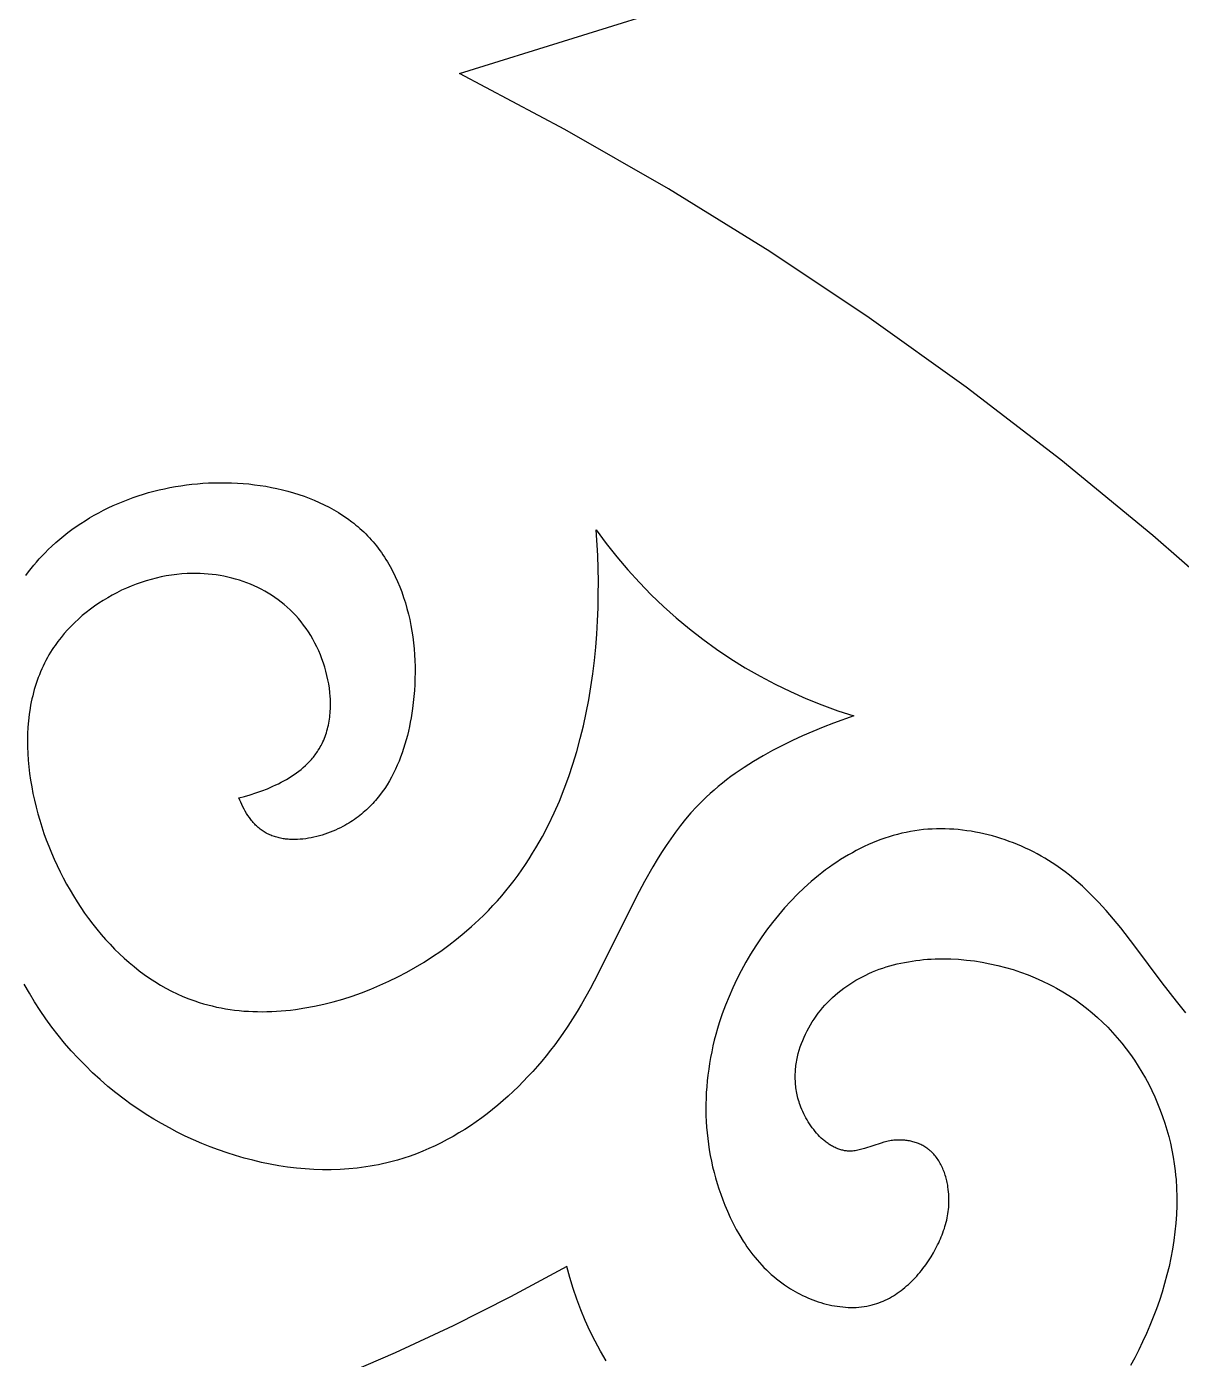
# Model space of a CAD drawing. Header units: millimetres. Extents: x 215 to 1844, y 1465 to 2065.
# Drawn here: x 718.9 to 852.1, y 1618.8 to 1772.4 of the extents above; entities that cross this region are included whole.
import ezdxf

# ---------------------------------------------------------------- set-up
doc = ezdxf.new("R2010")
doc.units = ezdxf.units.MM
doc.layers.add('Layer 01', color=12, linetype='Continuous', true_color=0xde0000)

msp = doc.modelspace()

# ---------------------------------------------------------------- linework, layer by layer
at = {"layer": 'Layer 01'}
for p, q in [((768.81, 1766.99), (795.04, 1775.16)), ((780.97, 1760.55), (768.81, 1766.99)), ((792.91, 1753.71), (780.97, 1760.55)), ((804.61, 1746.48), (792.91, 1753.71)), ((816.06, 1738.85), (804.61, 1746.48)), ((827.25, 1730.85), (816.06, 1738.85)), ((838.17, 1722.47), (827.25, 1730.85)), ((848.79, 1713.74), (838.17, 1722.47)), ((734.8, 1719.13), (735.42, 1719.26)), ((735.42, 1719.26), (736.05, 1719.38)), ((736.05, 1719.38), (736.67, 1719.48)), ((736.67, 1719.48), (737.31, 1719.57)), ((737.31, 1719.57), (737.94, 1719.65)), ((737.94, 1719.65), (738.58, 1719.71)), ((738.58, 1719.71), (739.22, 1719.76)), ((739.22, 1719.76), (739.88, 1719.8)), ((739.88, 1719.8), (740.54, 1719.82)), ((740.54, 1719.82), (741.2, 1719.83)), ((741.2, 1719.83), (741.87, 1719.83)), ((741.87, 1719.83), (742.53, 1719.81)), ((742.53, 1719.81), (743.19, 1719.78)), ((743.19, 1719.78), (743.85, 1719.74)), ((743.85, 1719.74), (744.51, 1719.68)), ((744.51, 1719.68), (745.17, 1719.6)), ((745.17, 1719.6), (745.83, 1719.51)), ((745.83, 1719.51), (746.48, 1719.41)), ((746.48, 1719.41), (747.12, 1719.29)), ((747.12, 1719.29), (747.76, 1719.16)), ((730.01, 1717.67), (730.59, 1717.9)), ((730.59, 1717.9), (731.17, 1718.11)), ((731.17, 1718.11), (731.76, 1718.31)), ((731.76, 1718.31), (732.36, 1718.5)), ((732.36, 1718.5), (732.96, 1718.68)), ((732.96, 1718.68), (733.57, 1718.84)), ((733.57, 1718.84), (734.18, 1718.99)), ((734.18, 1718.99), (734.8, 1719.13)), ((747.76, 1719.16), (748.4, 1719.01)), ((748.4, 1719.01), (749.03, 1718.84)), ((749.03, 1718.84), (749.65, 1718.67)), ((749.65, 1718.67), (750.27, 1718.47)), ((750.27, 1718.47), (750.88, 1718.27)), ((750.88, 1718.27), (751.47, 1718.04)), ((751.47, 1718.04), (752.06, 1717.8)), ((752.06, 1717.8), (752.64, 1717.55)), ((726.68, 1716.08), (727.21, 1716.37)), ((727.21, 1716.37), (727.76, 1716.65)), ((727.76, 1716.65), (728.31, 1716.93)), ((728.31, 1716.93), (728.87, 1717.19)), ((728.87, 1717.19), (729.44, 1717.43)), ((729.44, 1717.43), (730.01, 1717.67)), ((752.64, 1717.55), (753.21, 1717.28)), ((753.21, 1717.28), (753.77, 1716.99)), ((753.77, 1716.99), (754.32, 1716.69)), ((754.32, 1716.69), (754.85, 1716.38)), ((754.85, 1716.38), (755.37, 1716.05)), ((724.12, 1714.44), (724.62, 1714.79)), ((724.62, 1714.79), (725.12, 1715.12)), ((725.12, 1715.12), (725.63, 1715.45)), ((725.63, 1715.45), (726.15, 1715.77)), ((726.15, 1715.77), (726.68, 1716.08)), ((755.37, 1716.05), (755.88, 1715.7)), ((755.88, 1715.7), (756.38, 1715.33)), ((756.38, 1715.33), (756.62, 1715.15)), ((756.62, 1715.15), (756.86, 1714.95)), ((756.86, 1714.95), (757.09, 1714.76)), ((757.09, 1714.76), (757.32, 1714.56)), ((722.25, 1712.93), (722.7, 1713.32)), ((722.7, 1713.32), (723.17, 1713.7)), ((723.17, 1713.7), (723.64, 1714.08)), ((723.64, 1714.08), (724.12, 1714.44)), ((757.32, 1714.56), (757.55, 1714.35)), ((757.55, 1714.35), (757.77, 1714.15)), ((757.77, 1714.15), (757.99, 1713.93)), ((757.99, 1713.93), (758.2, 1713.72)), ((758.2, 1713.72), (758.42, 1713.49)), ((758.42, 1713.49), (758.63, 1713.26)), ((758.63, 1713.26), (758.84, 1713.02)), ((784.58, 1714.39), (785.74, 1712.81)), ((784.75, 1711.44), (784.58, 1714.39)), ((859.12, 1704.65), (848.79, 1713.74)), ((720.69, 1711.41), (721.03, 1711.76)), ((721.03, 1711.76), (721.37, 1712.11)), ((721.37, 1712.11), (721.81, 1712.53)), ((721.81, 1712.53), (722.25, 1712.93)), ((758.84, 1713.02), (759.04, 1712.78)), ((759.04, 1712.78), (759.24, 1712.54)), ((759.24, 1712.54), (759.43, 1712.29)), ((759.43, 1712.29), (759.62, 1712.03)), ((759.62, 1712.03), (759.8, 1711.78)), ((759.8, 1711.78), (759.98, 1711.52)), ((785.74, 1712.81), (786.96, 1711.27)), ((719.4, 1709.92), (719.71, 1710.31)), ((719.71, 1710.31), (720.03, 1710.68)), ((720.03, 1710.68), (720.35, 1711.05)), ((720.35, 1711.05), (720.69, 1711.41)), ((759.98, 1711.52), (760.16, 1711.26)), ((760.16, 1711.26), (760.33, 1710.99)), ((760.33, 1710.99), (760.5, 1710.72)), ((760.5, 1710.72), (760.82, 1710.17)), ((760.82, 1710.17), (761.12, 1709.6)), ((784.83, 1708.44), (784.75, 1711.44)), ((786.96, 1711.27), (788.23, 1709.77)), ((718.8, 1709.14), (719.1, 1709.54)), ((719.1, 1709.54), (719.4, 1709.92)), ((732.66, 1708.51), (732.08, 1708.33)), ((733.24, 1708.68), (732.66, 1708.51)), ((733.82, 1708.83), (733.24, 1708.68)), ((734.41, 1708.97), (733.82, 1708.83)), ((735, 1709.08), (734.41, 1708.97)), ((735.6, 1709.18), (735, 1709.08)), ((736.2, 1709.26), (735.6, 1709.18)), ((736.79, 1709.32), (736.2, 1709.26)), ((737.39, 1709.35), (736.79, 1709.32)), ((737.99, 1709.37), (737.39, 1709.35)), ((738.45, 1709.37), (737.99, 1709.37)), ((738.91, 1709.36), (738.45, 1709.37)), ((739.37, 1709.34), (738.91, 1709.36)), ((739.83, 1709.3), (739.37, 1709.34)), ((740.29, 1709.26), (739.83, 1709.3)), ((740.75, 1709.2), (740.29, 1709.26)), ((741.2, 1709.12), (740.75, 1709.2)), ((741.65, 1709.04), (741.2, 1709.12)), ((742.1, 1708.94), (741.65, 1709.04)), ((742.54, 1708.84), (742.1, 1708.94)), ((742.98, 1708.72), (742.54, 1708.84)), ((743.42, 1708.58), (742.98, 1708.72)), ((743.85, 1708.44), (743.42, 1708.58)), ((761.12, 1709.6), (761.4, 1709.03)), ((761.4, 1709.03), (761.67, 1708.44)), ((788.23, 1709.77), (789.56, 1708.31)), ((729.3, 1707.15), (728.76, 1706.87)), ((729.84, 1707.42), (729.3, 1707.15)), ((730.39, 1707.67), (729.84, 1707.42)), ((730.95, 1707.91), (730.39, 1707.67)), ((731.51, 1708.13), (730.95, 1707.91)), ((732.08, 1708.33), (731.51, 1708.13)), ((744.28, 1708.28), (743.85, 1708.44)), ((744.71, 1708.12), (744.28, 1708.28)), ((745.13, 1707.94), (744.71, 1708.12)), ((745.54, 1707.74), (745.13, 1707.94)), ((745.95, 1707.54), (745.54, 1707.74)), ((746.35, 1707.32), (745.95, 1707.54)), ((746.74, 1707.1), (746.35, 1707.32)), ((747.13, 1706.86), (746.74, 1707.1)), ((761.67, 1708.44), (761.92, 1707.84)), ((761.92, 1707.84), (762.16, 1707.23)), ((762.16, 1707.23), (762.37, 1706.61)), ((784.79, 1705.42), (784.82, 1706.93)), ((784.82, 1706.93), (784.83, 1708.44)), ((789.56, 1708.31), (790.93, 1706.91)), ((726.73, 1705.6), (726.24, 1705.25)), ((727.22, 1705.94), (726.73, 1705.6)), ((727.72, 1706.26), (727.22, 1705.94)), ((728.24, 1706.57), (727.72, 1706.26)), ((728.76, 1706.87), (728.24, 1706.57)), ((747.51, 1706.6), (747.13, 1706.86)), ((747.88, 1706.34), (747.51, 1706.6)), ((748.24, 1706.06), (747.88, 1706.34)), ((748.6, 1705.78), (748.24, 1706.06)), ((748.95, 1705.48), (748.6, 1705.78)), ((749.29, 1705.16), (748.95, 1705.48)), ((762.37, 1706.61), (762.57, 1705.98)), ((762.57, 1705.98), (762.75, 1705.34)), ((784.73, 1703.9), (784.79, 1705.42)), ((790.93, 1706.91), (792.35, 1705.55)), ((792.35, 1705.55), (793.81, 1704.24)), ((724.87, 1704.11), (724.44, 1703.71)), ((725.31, 1704.5), (724.87, 1704.11)), ((725.77, 1704.88), (725.31, 1704.5)), ((726.24, 1705.25), (725.77, 1704.88)), ((749.62, 1704.84), (749.29, 1705.16)), ((749.94, 1704.5), (749.62, 1704.84)), ((750.25, 1704.16), (749.94, 1704.5)), ((750.55, 1703.8), (750.25, 1704.16)), ((762.75, 1705.34), (762.92, 1704.69)), ((762.92, 1704.69), (763.07, 1704.04)), ((763.07, 1704.04), (763.2, 1703.38)), ((784.64, 1702.38), (784.73, 1703.9)), ((793.81, 1704.24), (795.32, 1702.99)), ((723.23, 1702.44), (722.86, 1701.99)), ((723.62, 1702.87), (723.23, 1702.44)), ((724.02, 1703.3), (723.62, 1702.87)), ((724.44, 1703.71), (724.02, 1703.3)), ((750.83, 1703.42), (750.55, 1703.8)), ((751.12, 1703.03), (750.83, 1703.42)), ((751.39, 1702.62), (751.12, 1703.03)), ((751.66, 1702.21), (751.39, 1702.62)), ((763.2, 1703.38), (763.32, 1702.71)), ((763.32, 1702.71), (763.42, 1702.04)), ((784.52, 1700.85), (784.64, 1702.38)), ((795.32, 1702.99), (796.88, 1701.78)), ((722, 1700.83), (721.85, 1700.59)), ((722.17, 1701.07), (722, 1700.83)), ((722.5, 1701.53), (722.17, 1701.07)), ((722.86, 1701.99), (722.5, 1701.53)), ((751.9, 1701.78), (751.66, 1702.21)), ((752.14, 1701.34), (751.9, 1701.78)), ((752.36, 1700.9), (752.14, 1701.34)), ((752.57, 1700.44), (752.36, 1700.9)), ((763.42, 1702.04), (763.5, 1701.37)), ((763.5, 1701.37), (763.57, 1700.69)), ((784.37, 1699.33), (784.52, 1700.85)), ((796.88, 1701.78), (798.47, 1700.63)), ((721.11, 1699.34), (720.95, 1699.02)), ((721.28, 1699.66), (721.11, 1699.34)), ((721.46, 1699.97), (721.28, 1699.66)), ((721.65, 1700.28), (721.46, 1699.97)), ((721.85, 1700.59), (721.65, 1700.28)), ((752.77, 1699.98), (752.57, 1700.44)), ((752.95, 1699.52), (752.77, 1699.98)), ((753.12, 1699.04), (752.95, 1699.52)), ((763.57, 1700.69), (763.62, 1700)), ((763.62, 1700), (763.66, 1699.32)), ((763.66, 1699.32), (763.68, 1698.63)), ((784.19, 1697.81), (784.37, 1699.33)), ((798.47, 1700.63), (800.1, 1699.54)), ((800.1, 1699.54), (801.77, 1698.5)), ((720.49, 1698.03), (720.36, 1697.69)), ((720.64, 1698.36), (720.49, 1698.03)), ((720.79, 1698.69), (720.64, 1698.36)), ((720.95, 1699.02), (720.79, 1698.69)), ((753.27, 1698.57), (753.12, 1699.04)), ((753.41, 1698.09), (753.27, 1698.57)), ((753.53, 1697.6), (753.41, 1698.09)), ((763.69, 1697.94), (763.67, 1697.24)), ((763.68, 1698.63), (763.69, 1697.94)), ((783.97, 1696.3), (784.19, 1697.81)), ((801.77, 1698.5), (803.47, 1697.52)), ((719.88, 1696.33), (719.77, 1695.98)), ((719.99, 1696.67), (719.88, 1696.33)), ((720.1, 1697.02), (719.99, 1696.67)), ((720.23, 1697.36), (720.1, 1697.02)), ((720.36, 1697.69), (720.23, 1697.36)), ((753.64, 1697.12), (753.53, 1697.6)), ((753.73, 1696.63), (753.64, 1697.12)), ((753.8, 1696.15), (753.73, 1696.63)), ((763.65, 1696.55), (763.61, 1695.86)), ((763.67, 1697.24), (763.65, 1696.55)), ((783.72, 1694.79), (783.97, 1696.3)), ((803.47, 1697.52), (805.21, 1696.61)), ((805.21, 1696.61), (806.97, 1695.75)), ((719.5, 1694.92), (719.42, 1694.56)), ((719.59, 1695.27), (719.5, 1694.92)), ((719.68, 1695.63), (719.59, 1695.27)), ((719.77, 1695.98), (719.68, 1695.63)), ((753.86, 1695.66), (753.8, 1696.15)), ((753.9, 1695.18), (753.86, 1695.66)), ((753.92, 1694.93), (753.9, 1695.18)), ((753.93, 1694.69), (753.92, 1694.93)), ((753.93, 1694.45), (753.93, 1694.69)), ((763.55, 1695.17), (763.48, 1694.48)), ((763.61, 1695.86), (763.55, 1695.17)), ((783.43, 1693.29), (783.72, 1694.79)), ((806.97, 1695.75), (808.77, 1694.95)), ((808.77, 1694.95), (810.59, 1694.22)), ((719.18, 1693.11), (719.09, 1692.37)), ((719.29, 1693.84), (719.18, 1693.11)), ((719.35, 1694.2), (719.29, 1693.84)), ((719.42, 1694.56), (719.35, 1694.2)), ((753.87, 1693.03), (753.89, 1693.27)), ((753.89, 1693.27), (753.91, 1693.5)), ((753.91, 1693.5), (753.92, 1693.74)), ((753.92, 1693.74), (753.93, 1693.98)), ((753.93, 1694.21), (753.93, 1694.45)), ((753.93, 1693.98), (753.93, 1694.21)), ((763.39, 1693.79), (763.23, 1692.74)), ((763.48, 1694.48), (763.39, 1693.79)), ((783.1, 1691.8), (783.43, 1693.29)), ((810.59, 1694.22), (812.44, 1693.54)), ((812.44, 1693.54), (814.31, 1692.94)), ((719.03, 1691.63), (718.99, 1690.88)), ((719.09, 1692.37), (719.03, 1691.63)), ((753.59, 1691.44), (753.64, 1691.66)), ((753.64, 1691.66), (753.69, 1691.89)), ((753.69, 1691.89), (753.74, 1692.11)), ((753.74, 1692.11), (753.78, 1692.34)), ((753.78, 1692.34), (753.81, 1692.57)), ((753.81, 1692.57), (753.84, 1692.8)), ((753.84, 1692.8), (753.87, 1693.03)), ((763.03, 1691.71), (762.92, 1691.19)), ((763.14, 1692.22), (763.03, 1691.71)), ((763.23, 1692.74), (763.14, 1692.22)), ((782.74, 1690.32), (783.1, 1691.8)), ((810.74, 1691.63), (809.56, 1691.14)), ((811.93, 1692.09), (810.74, 1691.63)), ((814.31, 1692.94), (811.93, 1692.09)), ((718.99, 1690.88), (718.97, 1690.12)), ((718.97, 1690.12), (718.98, 1689.36)), ((753.06, 1689.95), (753.15, 1690.16)), ((753.15, 1690.16), (753.24, 1690.37)), ((753.24, 1690.37), (753.32, 1690.58)), ((753.32, 1690.58), (753.39, 1690.79)), ((753.39, 1690.79), (753.46, 1691)), ((753.46, 1691), (753.53, 1691.22)), ((753.53, 1691.22), (753.59, 1691.44)), ((762.66, 1690.17), (762.52, 1689.67)), ((762.8, 1690.68), (762.66, 1690.17)), ((762.92, 1691.19), (762.8, 1690.68)), ((782.34, 1688.85), (782.74, 1690.32)), ((807.22, 1690.1), (806.07, 1689.54)), ((808.38, 1690.63), (807.22, 1690.1)), ((809.56, 1691.14), (808.38, 1690.63)), ((718.98, 1689.36), (719.01, 1688.6)), ((719.01, 1688.6), (719.06, 1687.83)), ((752.16, 1688.44), (752.26, 1688.57)), ((752.26, 1688.57), (752.35, 1688.71)), ((752.35, 1688.71), (752.45, 1688.84)), ((752.45, 1688.84), (752.53, 1688.98)), ((752.53, 1688.98), (752.65, 1689.17)), ((752.65, 1689.17), (752.76, 1689.36)), ((752.76, 1689.36), (752.87, 1689.55)), ((752.87, 1689.55), (752.97, 1689.75)), ((752.97, 1689.75), (753.06, 1689.95)), ((762.2, 1688.69), (762.02, 1688.2)), ((762.36, 1689.18), (762.2, 1688.69)), ((762.52, 1689.67), (762.36, 1689.18)), ((781.9, 1687.39), (782.34, 1688.85)), ((804.93, 1688.95), (803.82, 1688.33)), ((806.07, 1689.54), (804.93, 1688.95)), ((719.06, 1687.83), (719.13, 1687.06)), ((719.13, 1687.06), (719.22, 1686.29)), ((750.55, 1686.78), (750.8, 1687)), ((750.8, 1687), (751.05, 1687.22)), ((751.05, 1687.22), (751.29, 1687.45)), ((751.29, 1687.45), (751.52, 1687.69)), ((751.52, 1687.69), (751.64, 1687.81)), ((751.64, 1687.81), (751.75, 1687.93)), ((751.75, 1687.93), (751.85, 1688.06)), ((751.85, 1688.06), (751.96, 1688.18)), ((751.96, 1688.18), (752.06, 1688.31)), ((752.06, 1688.31), (752.16, 1688.44)), ((761.64, 1687.25), (761.43, 1686.79)), ((761.84, 1687.72), (761.64, 1687.25)), ((762.02, 1688.2), (761.84, 1687.72)), ((781.42, 1685.95), (781.9, 1687.39)), ((801.66, 1687.01), (800.62, 1686.3)), ((802.73, 1687.69), (801.66, 1687.01)), ((803.82, 1688.33), (802.73, 1687.69)), ((719.22, 1686.29), (719.33, 1685.52)), ((719.33, 1685.52), (719.47, 1684.75)), ((748.24, 1685.29), (748.55, 1685.45)), ((748.55, 1685.45), (748.85, 1685.62)), ((748.85, 1685.62), (749.15, 1685.8)), ((749.15, 1685.8), (749.44, 1685.99)), ((749.44, 1685.99), (749.73, 1686.18)), ((749.73, 1686.18), (750.01, 1686.37)), ((750.01, 1686.37), (750.28, 1686.58)), ((750.28, 1686.58), (750.55, 1686.78)), ((760.72, 1685.44), (760.46, 1685.01)), ((760.97, 1685.88), (760.72, 1685.44)), ((761.2, 1686.33), (760.97, 1685.88)), ((761.43, 1686.79), (761.2, 1686.33)), ((780.9, 1684.53), (781.42, 1685.95)), ((799.62, 1685.56), (799.13, 1685.18)), ((800.12, 1685.94), (799.62, 1685.56)), ((800.62, 1686.3), (800.12, 1685.94)), ((719.47, 1684.75), (719.62, 1683.98)), ((719.62, 1683.98), (719.78, 1683.21)), ((744.68, 1683.86), (745.34, 1684.07)), ((745.34, 1684.07), (746, 1684.3)), ((746, 1684.3), (746.66, 1684.55)), ((746.66, 1684.55), (746.98, 1684.69)), ((746.98, 1684.69), (747.3, 1684.83)), ((747.3, 1684.83), (747.62, 1684.98)), ((747.62, 1684.98), (747.93, 1685.13)), ((747.93, 1685.13), (748.24, 1685.29)), ((759.9, 1684.18), (759.6, 1683.78)), ((760.19, 1684.59), (759.9, 1684.18)), ((760.46, 1685.01), (760.19, 1684.59)), ((780.33, 1683.13), (780.9, 1684.53)), ((797.71, 1683.99), (797.26, 1683.57)), ((798.17, 1684.39), (797.71, 1683.99)), ((798.65, 1684.79), (798.17, 1684.39)), ((799.13, 1685.18), (798.65, 1684.79)), ((719.78, 1683.21), (719.97, 1682.44)), ((719.97, 1682.44), (720.18, 1681.67)), ((743.37, 1683.5), (744.03, 1683.67)), ((743.48, 1683.24), (743.37, 1683.5)), ((743.59, 1682.98), (743.48, 1683.24)), ((743.71, 1682.72), (743.59, 1682.98)), ((743.84, 1682.46), (743.71, 1682.72)), ((743.97, 1682.21), (743.84, 1682.46)), ((744.03, 1683.67), (744.68, 1683.86)), ((758.45, 1682.47), (758.27, 1682.29)), ((758.62, 1682.65), (758.45, 1682.47)), ((758.8, 1682.83), (758.62, 1682.65)), ((758.96, 1683.02), (758.8, 1682.83)), ((759.13, 1683.2), (758.96, 1683.02)), ((759.29, 1683.39), (759.13, 1683.2)), ((759.45, 1683.59), (759.29, 1683.39)), ((759.6, 1683.78), (759.45, 1683.59)), ((779.73, 1681.75), (780.33, 1683.13)), ((796.15, 1682.46), (795.51, 1681.76)), ((796.48, 1682.81), (796.15, 1682.46)), ((796.82, 1683.14), (796.48, 1682.81)), ((797.26, 1683.57), (796.82, 1683.14)), ((720.18, 1681.67), (720.4, 1680.91)), ((720.4, 1680.91), (720.64, 1680.15)), ((744.11, 1681.95), (743.97, 1682.21)), ((744.26, 1681.71), (744.11, 1681.95)), ((744.41, 1681.46), (744.26, 1681.71)), ((744.58, 1681.23), (744.41, 1681.46)), ((744.66, 1681.11), (744.58, 1681.23)), ((744.75, 1681), (744.66, 1681.11)), ((744.83, 1680.89), (744.75, 1681)), ((744.92, 1680.78), (744.83, 1680.89)), ((756.49, 1680.86), (756.27, 1680.72)), ((756.7, 1681.01), (756.49, 1680.86)), ((756.91, 1681.16), (756.7, 1681.01)), ((757.12, 1681.31), (756.91, 1681.16)), ((757.32, 1681.47), (757.12, 1681.31)), ((757.52, 1681.63), (757.32, 1681.47)), ((757.71, 1681.79), (757.52, 1681.63)), ((757.9, 1681.95), (757.71, 1681.79)), ((758.09, 1682.12), (757.9, 1681.95)), ((758.27, 1682.29), (758.09, 1682.12)), ((779.07, 1680.39), (779.73, 1681.75)), ((794.89, 1681.04), (794.3, 1680.3)), ((795.51, 1681.76), (794.89, 1681.04)), ((720.64, 1680.15), (720.89, 1679.4)), ((720.89, 1679.4), (721.16, 1678.65)), ((745.01, 1680.67), (744.92, 1680.78)), ((745.11, 1680.56), (745.01, 1680.67)), ((745.2, 1680.46), (745.11, 1680.56)), ((745.3, 1680.36), (745.2, 1680.46)), ((745.4, 1680.26), (745.3, 1680.36)), ((745.5, 1680.17), (745.4, 1680.26)), ((745.6, 1680.08), (745.5, 1680.17)), ((745.71, 1679.99), (745.6, 1680.08)), ((745.82, 1679.9), (745.71, 1679.99)), ((745.92, 1679.82), (745.82, 1679.9)), ((746.04, 1679.73), (745.92, 1679.82)), ((746.16, 1679.65), (746.04, 1679.73)), ((746.28, 1679.58), (746.16, 1679.65)), ((746.4, 1679.5), (746.28, 1679.58)), ((746.53, 1679.43), (746.4, 1679.5)), ((746.66, 1679.36), (746.53, 1679.43)), ((746.79, 1679.3), (746.66, 1679.36)), ((746.92, 1679.24), (746.79, 1679.3)), ((753.29, 1679.31), (752.98, 1679.21)), ((753.6, 1679.41), (753.29, 1679.31)), ((753.9, 1679.53), (753.6, 1679.41)), ((754.2, 1679.65), (753.9, 1679.53)), ((754.5, 1679.78), (754.2, 1679.65)), ((754.79, 1679.91), (754.5, 1679.78)), ((755.08, 1680.05), (754.79, 1679.91)), ((755.37, 1680.19), (755.08, 1680.05)), ((755.6, 1680.32), (755.37, 1680.19)), ((755.83, 1680.45), (755.6, 1680.32)), ((756.05, 1680.59), (755.83, 1680.45)), ((756.27, 1680.72), (756.05, 1680.59)), ((778.38, 1679.05), (779.07, 1680.39)), ((793.72, 1679.55), (793.17, 1678.78)), ((794.3, 1680.3), (793.72, 1679.55)), ((819.33, 1679.28), (818.84, 1679.15)), ((819.82, 1679.41), (819.33, 1679.28)), ((820.32, 1679.52), (819.82, 1679.41)), ((820.81, 1679.61), (820.32, 1679.52)), ((821.31, 1679.7), (820.81, 1679.61)), ((821.82, 1679.77), (821.31, 1679.7)), ((822.32, 1679.83), (821.82, 1679.77)), ((822.81, 1679.87), (822.32, 1679.83)), ((823.31, 1679.9), (822.81, 1679.87)), ((823.81, 1679.92), (823.31, 1679.9)), ((824.31, 1679.93), (823.81, 1679.92)), ((824.81, 1679.92), (824.31, 1679.93)), ((825.31, 1679.9), (824.81, 1679.92)), ((825.81, 1679.87), (825.31, 1679.9)), ((826.31, 1679.83), (825.81, 1679.87)), ((826.81, 1679.78), (826.31, 1679.83)), ((827.31, 1679.71), (826.81, 1679.78)), ((827.81, 1679.64), (827.31, 1679.71)), ((828.31, 1679.55), (827.81, 1679.64)), ((828.8, 1679.45), (828.31, 1679.55)), ((829.3, 1679.35), (828.8, 1679.45)), ((829.79, 1679.23), (829.3, 1679.35)), ((721.16, 1678.65), (721.45, 1677.91)), ((721.45, 1677.91), (721.75, 1677.17)), ((747.05, 1679.18), (746.92, 1679.24)), ((747.18, 1679.13), (747.05, 1679.18)), ((747.32, 1679.08), (747.18, 1679.13)), ((747.46, 1679.03), (747.32, 1679.08)), ((747.6, 1678.99), (747.46, 1679.03)), ((747.74, 1678.95), (747.6, 1678.99)), ((747.88, 1678.91), (747.74, 1678.95)), ((748.02, 1678.88), (747.88, 1678.91)), ((748.17, 1678.85), (748.02, 1678.88)), ((748.31, 1678.82), (748.17, 1678.85)), ((748.46, 1678.79), (748.31, 1678.82)), ((748.61, 1678.77), (748.46, 1678.79)), ((748.76, 1678.75), (748.61, 1678.77)), ((748.91, 1678.74), (748.76, 1678.75)), ((749.06, 1678.72), (748.91, 1678.74)), ((749.21, 1678.71), (749.06, 1678.72)), ((749.36, 1678.7), (749.21, 1678.71)), ((749.52, 1678.7), (749.36, 1678.7)), ((749.82, 1678.7), (749.52, 1678.7)), ((750.14, 1678.7), (749.82, 1678.7)), ((750.45, 1678.72), (750.14, 1678.7)), ((750.76, 1678.75), (750.45, 1678.72)), ((751.08, 1678.79), (750.76, 1678.75)), ((751.4, 1678.84), (751.08, 1678.79)), ((751.72, 1678.89), (751.4, 1678.84)), ((752.03, 1678.96), (751.72, 1678.89)), ((752.35, 1679.03), (752.03, 1678.96)), ((752.66, 1679.12), (752.35, 1679.03)), ((752.98, 1679.21), (752.66, 1679.12)), ((777.24, 1677.1), (777.63, 1677.74)), ((777.63, 1677.74), (778.01, 1678.39)), ((778.01, 1678.39), (778.38, 1679.05)), ((792.63, 1677.99), (792.11, 1677.18)), ((793.17, 1678.78), (792.63, 1677.99)), ((815.5, 1677.88), (815.04, 1677.66)), ((815.97, 1678.1), (815.5, 1677.88)), ((816.44, 1678.3), (815.97, 1678.1)), ((816.91, 1678.49), (816.44, 1678.3)), ((817.39, 1678.68), (816.91, 1678.49)), ((817.87, 1678.85), (817.39, 1678.68)), ((818.35, 1679), (817.87, 1678.85)), ((818.84, 1679.15), (818.35, 1679)), ((830.28, 1679.1), (829.79, 1679.23)), ((830.77, 1678.96), (830.28, 1679.1)), ((831.26, 1678.81), (830.77, 1678.96)), ((831.74, 1678.65), (831.26, 1678.81)), ((832.22, 1678.48), (831.74, 1678.65)), ((832.69, 1678.3), (832.22, 1678.48)), ((833.16, 1678.11), (832.69, 1678.3)), ((833.63, 1677.92), (833.16, 1678.11)), ((834.09, 1677.71), (833.63, 1677.92)), ((721.75, 1677.17), (722.07, 1676.43)), ((722.07, 1676.43), (722.41, 1675.7)), ((776.43, 1675.83), (776.84, 1676.46)), ((776.84, 1676.46), (777.24, 1677.1)), ((791.6, 1676.37), (791.11, 1675.54)), ((792.11, 1677.18), (791.6, 1676.37)), ((812.77, 1676.38), (812.33, 1676.09)), ((813.22, 1676.65), (812.77, 1676.38)), ((813.67, 1676.92), (813.22, 1676.65)), ((814.12, 1677.17), (813.67, 1676.92)), ((814.58, 1677.42), (814.12, 1677.17)), ((815.04, 1677.66), (814.58, 1677.42)), ((834.55, 1677.49), (834.09, 1677.71)), ((835, 1677.27), (834.55, 1677.49)), ((835.45, 1677.04), (835, 1677.27)), ((835.89, 1676.79), (835.45, 1677.04)), ((836.33, 1676.54), (835.89, 1676.79)), ((836.75, 1676.29), (836.33, 1676.54)), ((837.18, 1676.02), (836.75, 1676.29)), ((722.41, 1675.7), (722.75, 1674.98)), ((722.75, 1674.98), (723.12, 1674.27)), ((775.56, 1674.59), (776, 1675.21)), ((776, 1675.21), (776.43, 1675.83)), ((791.11, 1675.54), (790.16, 1673.85)), ((810.62, 1674.86), (810.2, 1674.53)), ((811.04, 1675.18), (810.62, 1674.86)), ((811.47, 1675.49), (811.04, 1675.18)), ((811.9, 1675.8), (811.47, 1675.49)), ((812.33, 1676.09), (811.9, 1675.8)), ((837.59, 1675.75), (837.18, 1676.02)), ((838.13, 1675.37), (837.59, 1675.75)), ((838.66, 1674.98), (838.13, 1675.37)), ((839.17, 1674.58), (838.66, 1674.98)), ((723.12, 1674.27), (723.49, 1673.56)), ((723.49, 1673.56), (723.89, 1672.87)), ((774.17, 1672.79), (774.65, 1673.38)), ((774.65, 1673.38), (775.11, 1673.98)), ((775.11, 1673.98), (775.56, 1674.59)), ((790.16, 1673.85), (789.24, 1672.13)), ((809.38, 1673.84), (808.58, 1673.12)), ((809.79, 1674.19), (809.38, 1673.84)), ((810.2, 1674.53), (809.79, 1674.19)), ((839.68, 1674.17), (839.17, 1674.58)), ((840.17, 1673.75), (839.68, 1674.17)), ((840.66, 1673.31), (840.17, 1673.75)), ((841.13, 1672.87), (840.66, 1673.31)), ((723.89, 1672.87), (724.29, 1672.19)), ((724.29, 1672.19), (724.71, 1671.52)), ((772.67, 1671.07), (773.18, 1671.64)), ((773.18, 1671.64), (773.68, 1672.21)), ((773.68, 1672.21), (774.17, 1672.79)), ((789.24, 1672.13), (784.81, 1663.25)), ((807.04, 1671.6), (806.3, 1670.8)), ((807.8, 1672.38), (807.04, 1671.6)), ((808.58, 1673.12), (807.8, 1672.38)), ((841.6, 1672.41), (841.13, 1672.87)), ((842.06, 1671.95), (841.6, 1672.41)), ((842.51, 1671.48), (842.06, 1671.95)), ((724.71, 1671.52), (725.14, 1670.86)), ((725.14, 1670.86), (725.58, 1670.21)), ((725.58, 1670.21), (726.04, 1669.57)), ((771.6, 1669.97), (772.14, 1670.51)), ((772.14, 1670.51), (772.67, 1671.07)), ((806.3, 1670.8), (805.59, 1669.97)), ((843.38, 1670.51), (842.51, 1671.48)), ((844.24, 1669.51), (843.38, 1670.51)), ((726.04, 1669.57), (726.51, 1668.95)), ((726.51, 1668.95), (726.99, 1668.34)), ((769.36, 1667.93), (770.21, 1668.67)), ((770.21, 1668.67), (771.04, 1669.43)), ((771.04, 1669.43), (771.6, 1669.97)), ((804.9, 1669.11), (804.23, 1668.24)), ((805.59, 1669.97), (804.9, 1669.11)), ((845.07, 1668.5), (844.24, 1669.51)), ((726.99, 1668.34), (727.49, 1667.75)), ((727.49, 1667.75), (727.99, 1667.17)), ((727.99, 1667.17), (728.51, 1666.61)), ((767.57, 1666.51), (768.48, 1667.21)), ((768.48, 1667.21), (769.36, 1667.93)), ((803.59, 1667.34), (802.98, 1666.42)), ((804.23, 1668.24), (803.59, 1667.34)), ((846.69, 1666.41), (845.07, 1668.5)), ((728.51, 1666.61), (729.04, 1666.06)), ((729.04, 1666.06), (729.59, 1665.53)), ((729.59, 1665.53), (730.14, 1665.01)), ((765.69, 1665.19), (766.64, 1665.84)), ((766.64, 1665.84), (767.57, 1666.51)), ((802.39, 1665.49), (801.84, 1664.54)), ((802.98, 1666.42), (802.39, 1665.49)), ((849.86, 1662.16), (846.69, 1666.41)), ((730.14, 1665.01), (730.7, 1664.52)), ((730.7, 1664.52), (731.28, 1664.04)), ((731.28, 1664.04), (731.86, 1663.57)), ((762.73, 1663.41), (763.73, 1663.98)), ((763.73, 1663.98), (764.72, 1664.57)), ((764.72, 1664.57), (765.69, 1665.19)), ((801.84, 1664.54), (801.31, 1663.57)), ((817.64, 1663.87), (818.04, 1664)), ((818.04, 1664), (818.46, 1664.13)), ((818.46, 1664.13), (818.88, 1664.24)), ((818.88, 1664.24), (819.3, 1664.35)), ((819.3, 1664.35), (819.72, 1664.45)), ((819.72, 1664.45), (820.15, 1664.53)), ((820.15, 1664.53), (820.58, 1664.61)), ((820.58, 1664.61), (821.01, 1664.68)), ((821.01, 1664.68), (821.45, 1664.75)), ((821.45, 1664.75), (821.89, 1664.8)), ((821.89, 1664.8), (822.33, 1664.85)), ((822.33, 1664.85), (822.78, 1664.88)), ((822.78, 1664.88), (823.22, 1664.91)), ((823.22, 1664.91), (823.67, 1664.93)), ((823.67, 1664.93), (824.12, 1664.94)), ((824.12, 1664.94), (824.57, 1664.95)), ((824.57, 1664.95), (825.02, 1664.94)), ((825.02, 1664.94), (825.47, 1664.93)), ((825.47, 1664.93), (826.38, 1664.88)), ((826.38, 1664.88), (827.28, 1664.8)), ((827.28, 1664.8), (828.19, 1664.69)), ((828.19, 1664.69), (829.09, 1664.55)), ((829.09, 1664.55), (829.99, 1664.38)), ((829.99, 1664.38), (830.89, 1664.18)), ((830.89, 1664.18), (831.78, 1663.95)), ((831.78, 1663.95), (832.66, 1663.69)), ((731.86, 1663.57), (732.46, 1663.13)), ((732.46, 1663.13), (733.07, 1662.71)), ((733.07, 1662.71), (733.69, 1662.31)), ((760.67, 1662.37), (761.71, 1662.88)), ((761.71, 1662.88), (762.73, 1663.41)), ((784.81, 1663.25), (783.87, 1661.48)), ((800.81, 1662.59), (800.33, 1661.6)), ((801.31, 1663.57), (800.81, 1662.59)), ((814.17, 1662.26), (814.54, 1662.48)), ((814.54, 1662.48), (814.9, 1662.68)), ((814.9, 1662.68), (815.28, 1662.88)), ((815.28, 1662.88), (815.66, 1663.07)), ((815.66, 1663.07), (816.04, 1663.25)), ((816.04, 1663.25), (816.43, 1663.42)), ((816.43, 1663.42), (816.83, 1663.58)), ((816.83, 1663.58), (817.23, 1663.73)), ((817.23, 1663.73), (817.64, 1663.87)), ((832.66, 1663.69), (833.53, 1663.4)), ((833.53, 1663.4), (834.38, 1663.09)), ((834.38, 1663.09), (835.22, 1662.75)), ((835.22, 1662.75), (836.05, 1662.38)), ((836.05, 1662.38), (836.86, 1661.99)), ((719.2, 1660.98), (718.61, 1662)), ((719.81, 1659.97), (719.2, 1660.98)), ((733.69, 1662.31), (734.31, 1661.92)), ((734.31, 1661.92), (734.95, 1661.56)), ((734.95, 1661.56), (735.6, 1661.22)), ((735.6, 1661.22), (736.25, 1660.9)), ((736.25, 1660.9), (736.92, 1660.61)), ((756.42, 1660.65), (757.5, 1661.03)), ((757.5, 1661.03), (758.57, 1661.44)), ((758.57, 1661.44), (759.63, 1661.89)), ((759.63, 1661.89), (760.67, 1662.37)), ((783.87, 1661.48), (782.88, 1659.73)), ((800.33, 1661.6), (799.9, 1660.6)), ((812.14, 1660.75), (812.46, 1661.03)), ((812.46, 1661.03), (812.79, 1661.29)), ((812.79, 1661.29), (813.12, 1661.55)), ((813.12, 1661.55), (813.47, 1661.8)), ((813.47, 1661.8), (813.82, 1662.03)), ((813.82, 1662.03), (814.17, 1662.26)), ((836.86, 1661.99), (837.26, 1661.78)), ((837.26, 1661.78), (837.65, 1661.57)), ((837.65, 1661.57), (838.39, 1661.15)), ((838.39, 1661.15), (839.1, 1660.7)), ((851.49, 1660.07), (849.86, 1662.16)), ((720.45, 1658.99), (719.81, 1659.97)), ((736.92, 1660.61), (737.59, 1660.33)), ((737.59, 1660.33), (738.28, 1660.08)), ((738.28, 1660.08), (738.77, 1659.92)), ((738.77, 1659.92), (739.27, 1659.76)), ((739.27, 1659.76), (739.77, 1659.62)), ((739.77, 1659.62), (740.28, 1659.5)), ((740.28, 1659.5), (740.79, 1659.38)), ((740.79, 1659.38), (741.31, 1659.27)), ((750.97, 1659.27), (752.07, 1659.47)), ((752.07, 1659.47), (753.16, 1659.71)), ((753.16, 1659.71), (754.25, 1659.99)), ((754.25, 1659.99), (755.34, 1660.3)), ((755.34, 1660.3), (756.42, 1660.65)), ((782.88, 1659.73), (782.37, 1658.87)), ((799.49, 1659.6), (799.11, 1658.58)), ((799.9, 1660.6), (799.49, 1659.6)), ((810.68, 1659.28), (810.95, 1659.58)), ((810.95, 1659.58), (811.21, 1659.87)), ((811.21, 1659.87), (811.51, 1660.17)), ((811.51, 1660.17), (811.82, 1660.47)), ((811.82, 1660.47), (812.14, 1660.75)), ((839.1, 1660.7), (839.8, 1660.24)), ((839.8, 1660.24), (840.47, 1659.75)), ((840.47, 1659.75), (841.13, 1659.25)), ((852.59, 1658.72), (851.49, 1660.07)), ((721.12, 1658.02), (720.45, 1658.99)), ((721.81, 1657.07), (721.12, 1658.02)), ((741.31, 1659.27), (741.82, 1659.18)), ((741.82, 1659.18), (742.35, 1659.1)), ((742.35, 1659.1), (742.87, 1659.03)), ((742.87, 1659.03), (743.4, 1658.97)), ((743.4, 1658.97), (743.93, 1658.92)), ((743.93, 1658.92), (744.46, 1658.89)), ((744.46, 1658.89), (744.99, 1658.86)), ((744.99, 1658.86), (745.53, 1658.85)), ((745.53, 1658.85), (746.07, 1658.84)), ((746.07, 1658.84), (746.61, 1658.85)), ((746.61, 1658.85), (747.15, 1658.86)), ((747.15, 1658.86), (747.69, 1658.89)), ((747.69, 1658.89), (748.24, 1658.93)), ((748.24, 1658.93), (748.78, 1658.98)), ((748.78, 1658.98), (749.33, 1659.03)), ((749.33, 1659.03), (749.88, 1659.1)), ((749.88, 1659.1), (750.97, 1659.27)), ((781.84, 1658.01), (781.3, 1657.17)), ((782.37, 1658.87), (781.84, 1658.01)), ((799.11, 1658.58), (798.77, 1657.56)), ((809.5, 1657.67), (809.72, 1658)), ((809.72, 1658), (809.95, 1658.33)), ((809.95, 1658.33), (810.19, 1658.66)), ((810.19, 1658.66), (810.43, 1658.97)), ((810.43, 1658.97), (810.68, 1659.28)), ((841.13, 1659.25), (841.77, 1658.73)), ((841.77, 1658.73), (842.39, 1658.18)), ((842.39, 1658.18), (842.99, 1657.62)), ((722.53, 1656.14), (721.81, 1657.07)), ((780.73, 1656.33), (780.27, 1655.68)), ((781.3, 1657.17), (780.73, 1656.33)), ((798.38, 1656.23), (798.2, 1655.56)), ((798.57, 1656.9), (798.38, 1656.23)), ((798.77, 1657.56), (798.57, 1656.9)), ((808.55, 1655.9), (808.72, 1656.27)), ((808.72, 1656.27), (808.9, 1656.63)), ((808.9, 1656.63), (809.09, 1656.98)), ((809.09, 1656.98), (809.29, 1657.33)), ((809.29, 1657.33), (809.5, 1657.67)), ((842.99, 1657.62), (843.57, 1657.05)), ((843.57, 1657.05), (844.14, 1656.45)), ((844.14, 1656.45), (844.68, 1655.84)), ((723.27, 1655.23), (722.53, 1656.14)), ((724.04, 1654.35), (723.27, 1655.23)), ((779.8, 1655.04), (779.31, 1654.4)), ((780.27, 1655.68), (779.8, 1655.04)), ((798.04, 1654.89), (797.9, 1654.23)), ((798.2, 1655.56), (798.04, 1654.89)), ((808, 1654.4), (808.12, 1654.78)), ((808.12, 1654.78), (808.25, 1655.16)), ((808.25, 1655.16), (808.4, 1655.53)), ((808.4, 1655.53), (808.55, 1655.9)), ((844.68, 1655.84), (845.2, 1655.22)), ((845.2, 1655.22), (845.71, 1654.58)), ((724.84, 1653.48), (724.04, 1654.35)), ((725.66, 1652.63), (724.84, 1653.48)), ((778.82, 1653.77), (778.31, 1653.15)), ((779.31, 1654.4), (778.82, 1653.77)), ((797.77, 1653.56), (797.65, 1652.89)), ((797.9, 1654.23), (797.77, 1653.56)), ((807.68, 1653.04), (807.72, 1653.24)), ((807.72, 1653.24), (807.76, 1653.43)), ((807.76, 1653.43), (807.8, 1653.63)), ((807.8, 1653.63), (807.89, 1654.02)), ((807.89, 1654.02), (808, 1654.4)), ((845.71, 1654.58), (846.19, 1653.92)), ((846.19, 1653.92), (846.65, 1653.25)), ((846.65, 1653.25), (847.1, 1652.57)), ((726.5, 1651.81), (725.66, 1652.63)), ((727.37, 1651.01), (726.5, 1651.81)), ((777.26, 1651.95), (776.71, 1651.36)), ((777.79, 1652.55), (777.26, 1651.95)), ((778.31, 1653.15), (777.79, 1652.55)), ((797.55, 1652.22), (797.46, 1651.54)), ((797.65, 1652.89), (797.55, 1652.22)), ((807.54, 1651.66), (807.55, 1651.86)), ((807.54, 1651.46), (807.54, 1651.66)), ((807.55, 1651.86), (807.56, 1652.06)), ((807.56, 1652.06), (807.58, 1652.25)), ((807.58, 1652.25), (807.6, 1652.45)), ((807.6, 1652.45), (807.62, 1652.65)), ((807.62, 1652.65), (807.65, 1652.85)), ((807.65, 1652.85), (807.68, 1653.04)), ((847.1, 1652.57), (847.52, 1651.88)), ((847.52, 1651.88), (847.92, 1651.18)), ((728.27, 1650.23), (727.37, 1651.01)), ((729.19, 1649.48), (728.27, 1650.23)), ((775.6, 1650.22), (775.02, 1649.66)), ((776.16, 1650.78), (775.6, 1650.22)), ((776.71, 1651.36), (776.16, 1650.78)), ((797.33, 1650.2), (797.28, 1649.53)), ((797.38, 1650.87), (797.33, 1650.2)), ((797.46, 1651.54), (797.38, 1650.87)), ((807.54, 1651.26), (807.54, 1651.46)), ((807.54, 1651.06), (807.54, 1651.26)), ((807.55, 1650.86), (807.54, 1651.06)), ((807.56, 1650.66), (807.55, 1650.86)), ((807.57, 1650.46), (807.56, 1650.66)), ((807.59, 1650.26), (807.57, 1650.46)), ((807.62, 1650.06), (807.59, 1650.26)), ((847.92, 1651.18), (848.31, 1650.47)), ((848.31, 1650.47), (848.67, 1649.74)), ((730.14, 1648.75), (729.19, 1649.48)), ((730.96, 1648.15), (730.14, 1648.75)), ((773.84, 1648.59), (773.24, 1648.07)), ((774.44, 1649.12), (773.84, 1648.59)), ((775.02, 1649.66), (774.44, 1649.12)), ((797.25, 1648.87), (797.23, 1648.2)), ((797.28, 1649.53), (797.25, 1648.87)), ((807.64, 1649.86), (807.62, 1650.06)), ((807.68, 1649.66), (807.64, 1649.86)), ((807.71, 1649.46), (807.68, 1649.66)), ((807.75, 1649.26), (807.71, 1649.46)), ((807.8, 1649.06), (807.75, 1649.26)), ((807.85, 1648.86), (807.8, 1649.06)), ((807.91, 1648.66), (807.85, 1648.86)), ((807.97, 1648.46), (807.91, 1648.66)), ((848.67, 1649.74), (849.01, 1649.01)), ((849.01, 1649.01), (849.33, 1648.27)), ((731.81, 1647.57), (730.96, 1648.15)), ((732.67, 1647.01), (731.81, 1647.57)), ((772, 1647.08), (771.37, 1646.61)), ((772.62, 1647.57), (772, 1647.08)), ((773.24, 1648.07), (772.62, 1647.57)), ((797.23, 1648.2), (797.23, 1647.53)), ((797.23, 1647.53), (797.24, 1646.87)), ((808.03, 1648.26), (807.97, 1648.46)), ((808.1, 1648.06), (808.03, 1648.26)), ((808.19, 1647.82), (808.1, 1648.06)), ((808.29, 1647.57), (808.19, 1647.82)), ((808.4, 1647.32), (808.29, 1647.57)), ((808.52, 1647.08), (808.4, 1647.32)), ((808.64, 1646.84), (808.52, 1647.08)), ((849.33, 1648.27), (849.63, 1647.51)), ((849.63, 1647.51), (849.9, 1646.76)), ((733.55, 1646.47), (732.67, 1647.01)), ((734.44, 1645.94), (733.55, 1646.47)), ((735.35, 1645.44), (734.44, 1645.94)), ((770.07, 1645.7), (769.42, 1645.28)), ((770.73, 1646.15), (770.07, 1645.7)), ((771.37, 1646.61), (770.73, 1646.15)), ((797.24, 1646.87), (797.27, 1646.2)), ((797.27, 1646.2), (797.31, 1645.54)), ((797.31, 1645.54), (797.37, 1644.88)), ((808.76, 1646.6), (808.64, 1646.84)), ((808.9, 1646.36), (808.76, 1646.6)), ((809.04, 1646.13), (808.9, 1646.36)), ((809.19, 1645.9), (809.04, 1646.13)), ((809.34, 1645.68), (809.19, 1645.9)), ((809.49, 1645.46), (809.34, 1645.68)), ((849.9, 1646.76), (850.16, 1645.99)), ((850.16, 1645.99), (850.4, 1645.22)), ((736.26, 1644.96), (735.35, 1645.44)), ((737.19, 1644.51), (736.26, 1644.96)), ((738.14, 1644.07), (737.19, 1644.51)), ((739.09, 1643.66), (738.14, 1644.07)), ((767.39, 1644.09), (766.7, 1643.73)), ((768.07, 1644.47), (767.39, 1644.09)), ((768.75, 1644.86), (768.07, 1644.47)), ((769.42, 1645.28), (768.75, 1644.86)), ((797.37, 1644.88), (797.44, 1644.22)), ((797.44, 1644.22), (797.52, 1643.56)), ((809.66, 1645.25), (809.49, 1645.46)), ((809.82, 1645.04), (809.66, 1645.25)), ((810, 1644.84), (809.82, 1645.04)), ((810.17, 1644.65), (810, 1644.84)), ((810.35, 1644.46), (810.17, 1644.65)), ((810.54, 1644.28), (810.35, 1644.46)), ((810.73, 1644.11), (810.54, 1644.28)), ((810.82, 1644.03), (810.73, 1644.11)), ((810.92, 1643.95), (810.82, 1644.03)), ((811.02, 1643.87), (810.92, 1643.95)), ((818.43, 1643.95), (818.26, 1643.92)), ((818.6, 1643.98), (818.43, 1643.95)), ((818.77, 1644), (818.6, 1643.98)), ((818.91, 1644.02), (818.77, 1644)), ((819.05, 1644.03), (818.91, 1644.02)), ((819.19, 1644.04), (819.05, 1644.03)), ((819.32, 1644.05), (819.19, 1644.04)), ((819.46, 1644.05), (819.32, 1644.05)), ((819.6, 1644.05), (819.46, 1644.05)), ((819.74, 1644.05), (819.6, 1644.05)), ((819.88, 1644.05), (819.74, 1644.05)), ((820.02, 1644.04), (819.88, 1644.05)), ((820.16, 1644.02), (820.02, 1644.04)), ((820.3, 1644.01), (820.16, 1644.02)), ((820.44, 1643.99), (820.3, 1644.01)), ((820.57, 1643.97), (820.44, 1643.99)), ((820.71, 1643.94), (820.57, 1643.97)), ((820.85, 1643.92), (820.71, 1643.94)), ((850.4, 1645.22), (850.61, 1644.45)), ((850.61, 1644.45), (850.8, 1643.67)), ((740.05, 1643.27), (739.09, 1643.66)), ((741.02, 1642.91), (740.05, 1643.27)), ((742, 1642.57), (741.02, 1642.91)), ((742.98, 1642.26), (742, 1642.57)), ((763.86, 1642.47), (763.13, 1642.2)), ((764.58, 1642.76), (763.86, 1642.47)), ((765.29, 1643.06), (764.58, 1642.76)), ((766, 1643.39), (765.29, 1643.06)), ((766.7, 1643.73), (766, 1643.39)), ((797.52, 1643.56), (797.62, 1642.91)), ((797.62, 1642.91), (797.74, 1642.26)), ((811.12, 1643.79), (811.02, 1643.87)), ((811.22, 1643.72), (811.12, 1643.79)), ((811.32, 1643.65), (811.22, 1643.72)), ((811.42, 1643.58), (811.32, 1643.65)), ((811.52, 1643.51), (811.42, 1643.58)), ((811.62, 1643.45), (811.52, 1643.51)), ((811.73, 1643.39), (811.62, 1643.45)), ((811.83, 1643.33), (811.73, 1643.39)), ((811.93, 1643.27), (811.83, 1643.33)), ((812.04, 1643.22), (811.93, 1643.27)), ((812.14, 1643.17), (812.04, 1643.22)), ((812.25, 1643.12), (812.14, 1643.17)), ((812.36, 1643.07), (812.25, 1643.12)), ((812.46, 1643.03), (812.36, 1643.07)), ((812.57, 1642.99), (812.46, 1643.03)), ((812.68, 1642.96), (812.57, 1642.99)), ((812.79, 1642.92), (812.68, 1642.96)), ((812.9, 1642.89), (812.79, 1642.92)), ((813.01, 1642.87), (812.9, 1642.89)), ((813.12, 1642.84), (813.01, 1642.87)), ((813.23, 1642.82), (813.12, 1642.84)), ((813.34, 1642.81), (813.23, 1642.82)), ((813.45, 1642.79), (813.34, 1642.81)), ((813.56, 1642.78), (813.45, 1642.79)), ((813.67, 1642.78), (813.56, 1642.78)), ((813.75, 1642.77), (813.67, 1642.78)), ((813.82, 1642.77), (813.75, 1642.77)), ((813.9, 1642.77), (813.82, 1642.77)), ((813.97, 1642.78), (813.9, 1642.77)), ((814.05, 1642.78), (813.97, 1642.78)), ((814.13, 1642.78), (814.05, 1642.78)), ((814.28, 1642.8), (814.13, 1642.78)), ((814.43, 1642.82), (814.28, 1642.8)), ((814.59, 1642.84), (814.43, 1642.82)), ((814.74, 1642.87), (814.59, 1642.84)), ((814.89, 1642.9), (814.74, 1642.87)), ((815.05, 1642.94), (814.89, 1642.9)), ((815.21, 1642.98), (815.05, 1642.94)), ((815.52, 1643.07), (815.21, 1642.98)), ((817.44, 1643.7), (815.52, 1643.07)), ((817.77, 1643.8), (817.44, 1643.7)), ((817.93, 1643.84), (817.77, 1643.8)), ((818.1, 1643.88), (817.93, 1643.84)), ((818.26, 1643.92), (818.1, 1643.88)), ((820.98, 1643.88), (820.85, 1643.92)), ((821.11, 1643.85), (820.98, 1643.88)), ((821.25, 1643.81), (821.11, 1643.85)), ((821.38, 1643.77), (821.25, 1643.81)), ((821.51, 1643.73), (821.38, 1643.77)), ((821.63, 1643.68), (821.51, 1643.73)), ((821.76, 1643.63), (821.63, 1643.68)), ((821.89, 1643.58), (821.76, 1643.63)), ((822.01, 1643.52), (821.89, 1643.58)), ((822.13, 1643.46), (822.01, 1643.52)), ((822.25, 1643.4), (822.13, 1643.46)), ((822.37, 1643.34), (822.25, 1643.4)), ((822.48, 1643.27), (822.37, 1643.34)), ((822.6, 1643.2), (822.48, 1643.27)), ((822.71, 1643.12), (822.6, 1643.2)), ((822.82, 1643.05), (822.71, 1643.12)), ((822.92, 1642.96), (822.82, 1643.05)), ((822.99, 1642.91), (822.92, 1642.96)), ((823.05, 1642.86), (822.99, 1642.91)), ((823.11, 1642.81), (823.05, 1642.86)), ((823.17, 1642.76), (823.11, 1642.81)), ((823.29, 1642.65), (823.17, 1642.76)), ((823.4, 1642.54), (823.29, 1642.65)), ((823.51, 1642.42), (823.4, 1642.54)), ((823.61, 1642.3), (823.51, 1642.42)), ((850.8, 1643.67), (850.97, 1642.88)), ((850.97, 1642.88), (851.12, 1642.09)), ((743.98, 1641.97), (742.98, 1642.26)), ((744.97, 1641.71), (743.98, 1641.97)), ((745.97, 1641.47), (744.97, 1641.71)), ((746.98, 1641.27), (745.97, 1641.47)), ((747.98, 1641.09), (746.98, 1641.27)), ((748.99, 1640.93), (747.98, 1641.09)), ((750, 1640.81), (748.99, 1640.93)), ((758, 1640.94), (757.02, 1640.81)), ((758.49, 1641.02), (758, 1640.94)), ((758.98, 1641.1), (758.49, 1641.02)), ((759.47, 1641.19), (758.98, 1641.1)), ((759.95, 1641.3), (759.47, 1641.19)), ((760.43, 1641.41), (759.95, 1641.3)), ((760.91, 1641.53), (760.43, 1641.41)), ((761.66, 1641.73), (760.91, 1641.53)), ((762.4, 1641.96), (761.66, 1641.73)), ((763.13, 1642.2), (762.4, 1641.96)), ((797.74, 1642.26), (797.87, 1641.61)), ((797.87, 1641.61), (798.01, 1640.96)), ((798.01, 1640.96), (798.17, 1640.32)), ((823.72, 1642.17), (823.61, 1642.3)), ((823.82, 1642.05), (823.72, 1642.17)), ((823.91, 1641.91), (823.82, 1642.05)), ((824, 1641.78), (823.91, 1641.91)), ((824.09, 1641.64), (824, 1641.78)), ((824.18, 1641.5), (824.09, 1641.64)), ((824.26, 1641.36), (824.18, 1641.5)), ((824.34, 1641.22), (824.26, 1641.36)), ((824.41, 1641.07), (824.34, 1641.22)), ((824.48, 1640.92), (824.41, 1641.07)), ((824.55, 1640.77), (824.48, 1640.92)), ((851.12, 1642.09), (851.24, 1641.3)), ((851.24, 1641.3), (851.35, 1640.51)), ((751.01, 1640.72), (750, 1640.81)), ((752.02, 1640.66), (751.01, 1640.72)), ((753.03, 1640.62), (752.02, 1640.66)), ((754.03, 1640.62), (753.03, 1640.62)), ((755.03, 1640.65), (754.03, 1640.62)), ((756.03, 1640.72), (755.03, 1640.65)), ((757.02, 1640.81), (756.03, 1640.72)), ((798.17, 1640.32), (798.34, 1639.68)), ((798.34, 1639.68), (798.52, 1639.05)), ((824.61, 1640.61), (824.55, 1640.77)), ((824.68, 1640.46), (824.61, 1640.61)), ((824.73, 1640.3), (824.68, 1640.46)), ((824.79, 1640.14), (824.73, 1640.3)), ((824.84, 1639.98), (824.79, 1640.14)), ((824.89, 1639.82), (824.84, 1639.98)), ((824.93, 1639.66), (824.89, 1639.82)), ((824.98, 1639.49), (824.93, 1639.66)), ((825.02, 1639.33), (824.98, 1639.49)), ((825.05, 1639.17), (825.02, 1639.33)), ((851.35, 1640.51), (851.4, 1640.01)), ((851.4, 1640.01), (851.45, 1639.51)), ((851.45, 1639.51), (851.51, 1638.5)), ((798.52, 1639.05), (798.72, 1638.41)), ((798.72, 1638.41), (798.94, 1637.79)), ((825.09, 1639), (825.05, 1639.17)), ((825.12, 1638.83), (825.09, 1639)), ((825.14, 1638.67), (825.12, 1638.83)), ((825.19, 1638.34), (825.14, 1638.67)), ((825.22, 1638.08), (825.19, 1638.34)), ((825.24, 1637.82), (825.22, 1638.08)), ((825.25, 1637.57), (825.24, 1637.82)), ((851.51, 1638.5), (851.54, 1637.5)), ((798.94, 1637.79), (799.17, 1637.16)), ((799.17, 1637.16), (799.41, 1636.54)), ((799.41, 1636.54), (799.71, 1635.83)), ((825.2, 1636.05), (825.23, 1636.3)), ((825.23, 1636.3), (825.24, 1636.55)), ((825.24, 1636.55), (825.26, 1636.81)), ((825.26, 1637.31), (825.25, 1637.57)), ((825.26, 1637.06), (825.26, 1637.31)), ((825.26, 1636.81), (825.26, 1637.06)), ((851.54, 1636.49), (851.5, 1635.48)), ((851.54, 1637.5), (851.54, 1636.49)), ((799.71, 1635.83), (800.04, 1635.12)), ((800.04, 1635.12), (800.38, 1634.42)), ((824.94, 1634.56), (825, 1634.81)), ((825, 1634.81), (825.05, 1635.06)), ((825.05, 1635.06), (825.1, 1635.3)), ((825.1, 1635.3), (825.14, 1635.55)), ((825.14, 1635.55), (825.17, 1635.8)), ((825.17, 1635.8), (825.2, 1636.05)), ((851.5, 1635.48), (851.43, 1634.48)), ((800.38, 1634.42), (800.74, 1633.73)), ((800.74, 1633.73), (801.13, 1633.06)), ((824.48, 1633.12), (824.57, 1633.36)), ((824.57, 1633.36), (824.65, 1633.6)), ((824.65, 1633.6), (824.73, 1633.84)), ((824.73, 1633.84), (824.8, 1634.08)), ((824.8, 1634.08), (824.87, 1634.32)), ((824.87, 1634.32), (824.94, 1634.56)), ((851.33, 1633.47), (851.21, 1632.47)), ((851.43, 1634.48), (851.33, 1633.47)), ((801.13, 1633.06), (801.54, 1632.4)), ((801.54, 1632.4), (801.75, 1632.07)), ((801.75, 1632.07), (801.97, 1631.75)), ((801.97, 1631.75), (802.19, 1631.44)), ((823.73, 1631.49), (823.96, 1631.95)), ((823.96, 1631.95), (824.08, 1632.18)), ((824.08, 1632.18), (824.18, 1632.41)), ((824.18, 1632.41), (824.29, 1632.65)), ((824.29, 1632.65), (824.38, 1632.88)), ((824.38, 1632.88), (824.48, 1633.12)), ((851.21, 1632.47), (851.05, 1631.47)), ((802.19, 1631.44), (802.42, 1631.13)), ((802.42, 1631.13), (802.66, 1630.82)), ((802.66, 1630.82), (802.9, 1630.52)), ((802.9, 1630.52), (803.15, 1630.22)), ((803.15, 1630.22), (803.4, 1629.93)), ((822.59, 1629.67), (822.91, 1630.13)), ((822.91, 1630.13), (823.21, 1630.59)), ((823.21, 1630.59), (823.47, 1631.04)), ((823.47, 1631.04), (823.73, 1631.49)), ((850.86, 1630.47), (850.65, 1629.48)), ((851.05, 1631.47), (850.86, 1630.47)), ((781.2, 1629.47), (774.7, 1625.96)), ((781.54, 1628.19), (781.2, 1629.47)), ((803.4, 1629.93), (803.67, 1629.64)), ((803.67, 1629.64), (803.93, 1629.36)), ((803.93, 1629.36), (804.21, 1629.09)), ((804.21, 1629.09), (804.49, 1628.82)), ((804.49, 1628.82), (804.77, 1628.56)), ((821.54, 1628.37), (821.73, 1628.58)), ((821.73, 1628.58), (821.91, 1628.79)), ((821.91, 1628.79), (822.08, 1629.01)), ((822.08, 1629.01), (822.26, 1629.23)), ((822.26, 1629.23), (822.59, 1629.67)), ((850.65, 1629.48), (850.41, 1628.49)), ((781.91, 1626.93), (781.54, 1628.19)), ((804.77, 1628.56), (805.07, 1628.3)), ((805.07, 1628.3), (805.36, 1628.05)), ((805.36, 1628.05), (805.67, 1627.81)), ((805.67, 1627.81), (805.98, 1627.57)), ((805.98, 1627.57), (806.3, 1627.34)), ((806.3, 1627.34), (806.63, 1627.12)), ((806.63, 1627.12), (806.97, 1626.91)), ((819.95, 1626.87), (820.16, 1627.04)), ((820.16, 1627.04), (820.37, 1627.22)), ((820.37, 1627.22), (820.58, 1627.4)), ((820.58, 1627.4), (820.78, 1627.58)), ((820.78, 1627.58), (820.97, 1627.78)), ((820.97, 1627.78), (821.17, 1627.97)), ((821.17, 1627.97), (821.36, 1628.17)), ((821.36, 1628.17), (821.54, 1628.37)), ((850.14, 1627.5), (849.85, 1626.52)), ((850.41, 1628.49), (850.14, 1627.5)), ((774.7, 1625.96), (768.09, 1622.64)), ((782.33, 1625.69), (781.91, 1626.93)), ((782.8, 1624.46), (782.33, 1625.69)), ((806.97, 1626.91), (807.24, 1626.75)), ((807.24, 1626.75), (807.52, 1626.58)), ((807.52, 1626.58), (807.8, 1626.43)), ((807.8, 1626.43), (808.09, 1626.28)), ((808.09, 1626.28), (808.38, 1626.14)), ((808.38, 1626.14), (808.68, 1626)), ((808.68, 1626), (808.97, 1625.87)), ((808.97, 1625.87), (809.27, 1625.74)), ((809.27, 1625.74), (809.58, 1625.62)), ((809.58, 1625.62), (809.88, 1625.51)), ((809.88, 1625.51), (810.19, 1625.41)), ((817.68, 1625.48), (817.92, 1625.59)), ((817.92, 1625.59), (818.16, 1625.71)), ((818.16, 1625.71), (818.39, 1625.83)), ((818.39, 1625.83), (818.62, 1625.96)), ((818.62, 1625.96), (818.85, 1626.09)), ((818.85, 1626.09), (819.08, 1626.24)), ((819.08, 1626.24), (819.3, 1626.39)), ((819.3, 1626.39), (819.52, 1626.54)), ((819.52, 1626.54), (819.74, 1626.7)), ((819.74, 1626.7), (819.95, 1626.87)), ((849.53, 1625.55), (849.19, 1624.58)), ((849.85, 1626.52), (849.53, 1625.55)), ((783.3, 1623.24), (782.8, 1624.46)), ((810.19, 1625.41), (810.5, 1625.31)), ((810.5, 1625.31), (810.81, 1625.22)), ((810.81, 1625.22), (811.12, 1625.13)), ((811.12, 1625.13), (811.43, 1625.06)), ((811.43, 1625.06), (811.75, 1624.99)), ((811.75, 1624.99), (812.06, 1624.93)), ((812.06, 1624.93), (812.38, 1624.88)), ((812.38, 1624.88), (812.69, 1624.84)), ((812.69, 1624.84), (813.01, 1624.8)), ((813.01, 1624.8), (813.32, 1624.78)), ((813.32, 1624.78), (813.64, 1624.76)), ((813.64, 1624.76), (813.95, 1624.75)), ((813.95, 1624.75), (814.26, 1624.75)), ((814.26, 1624.75), (814.57, 1624.76)), ((814.57, 1624.76), (814.88, 1624.78)), ((814.88, 1624.78), (815.19, 1624.81)), ((815.19, 1624.81), (815.5, 1624.85)), ((815.5, 1624.85), (815.8, 1624.9)), ((815.8, 1624.9), (815.95, 1624.93)), ((815.95, 1624.93), (816.1, 1624.96)), ((816.1, 1624.96), (816.25, 1625)), ((816.25, 1625), (816.4, 1625.04)), ((816.4, 1625.04), (816.54, 1625.08)), ((816.54, 1625.08), (816.69, 1625.12)), ((816.69, 1625.12), (816.94, 1625.2)), ((816.94, 1625.2), (817.19, 1625.28)), ((817.19, 1625.28), (817.44, 1625.38)), ((817.44, 1625.38), (817.68, 1625.48)), ((849.19, 1624.58), (848.82, 1623.62)), ((768.09, 1622.64), (761.39, 1619.51)), ((783.85, 1622.04), (783.3, 1623.24)), ((848.44, 1622.67), (848.03, 1621.73)), ((848.82, 1623.62), (848.44, 1622.67)), ((784.44, 1620.87), (783.85, 1622.04)), ((848.03, 1621.73), (847.6, 1620.79)), ((761.39, 1619.51), (754.61, 1616.58)), ((785.07, 1619.71), (784.44, 1620.87)), ((785.74, 1618.58), (785.07, 1619.71)), ((847.16, 1619.87), (846.69, 1618.95)), ((847.6, 1620.79), (847.16, 1619.87)), ((846.69, 1618.95), (846.2, 1618.05))]:
    msp.add_line(p, q, dxfattribs=at)

doc.saveas('drawing.dxf')
